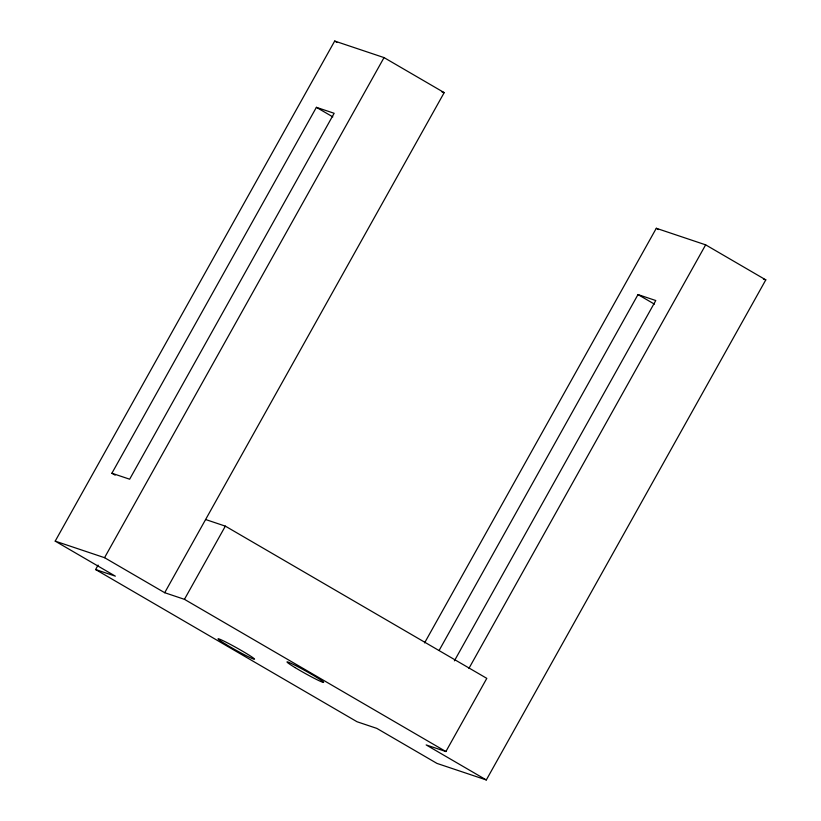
<?xml version="1.0" encoding="UTF-8"?>
<svg xmlns="http://www.w3.org/2000/svg" width="821" height="821" viewBox="0 0 821 821"><rect width="100%" height="100%" fill="white"/><g stroke="black" fill="none" stroke-linecap="round" stroke-linejoin="round"><path stroke-width="1.23" d="M55.202 541.131L334.691 41.05L384.033 57.593L444.192 92.619L164.703 592.711L104.544 557.685L55.202 541.131L115.351 576.157L95.616 569.538L98.099 565.105M111.892 473.245L316.393 107.335L334.157 113.288L129.656 479.207L111.892 473.245L115.176 475.154M104.544 557.685L384.033 57.593M164.703 592.711L184.448 599.33L225.344 526.138L486.802 678.362L445.895 751.543L426.161 744.924L486.309 779.95L765.798 279.869L705.65 244.843L656.297 228.289L424.58 642.905M439.132 650.417L637.999 294.575L655.774 300.527L454.393 660.854M468.935 668.386L705.65 244.843M441.78 91.819L444.192 92.619M763.397 279.058L765.798 279.869M205.609 519.519L225.344 526.138M486.309 779.95L436.967 763.407L376.808 728.381L357.063 721.762L95.616 569.538M334.691 41.05L336.877 42.323M656.297 228.289L658.483 229.562M316.393 107.335L332.803 116.88M637.999 294.575L654.409 304.129M184.448 599.33L445.895 751.543M226.001 644.423A20.997 1.211 29.2 0 0 254.51 659.232A20.997 1.211 29.2 0 0 228.125 643.223A20.997 1.211 29.2 0 0 226.001 644.423M295.088 667.596A20.997 1.211 29.2 0 0 323.597 682.395A20.997 1.211 29.2 0 0 297.212 666.385A20.997 1.211 29.2 0 0 295.088 667.596"/></g></svg>
